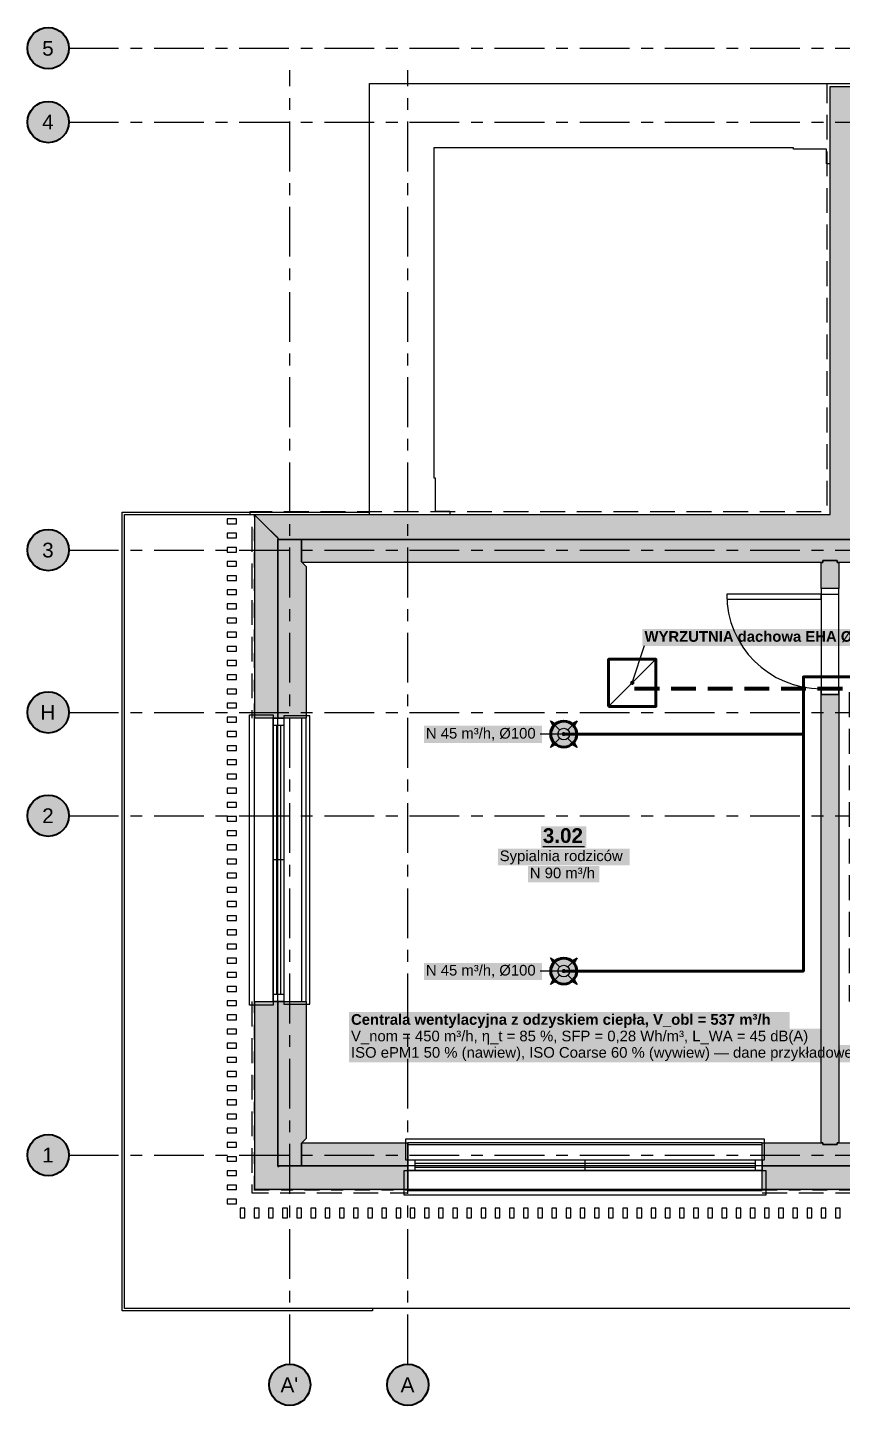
# Model space of a CAD drawing. Header units: metres. Extents: x -3.2 to 18.6, y -2.1 to 9.6.
# Drawn here: x -3.22 to 3.68, y -2.12 to 9.55 of the extents above; entities that cross this region are included whole.
import ezdxf

# ---------------------------------------------------------------- set-up
doc = ezdxf.new("R2010")
doc.units = ezdxf.units.M
for name, pattern in [('KRESKOWA', [5.25, 4.2, -1.05]), ('PUNKTOWA', [10.5, 8.4, -1.05, 0, -1.05]), ('PUNKTOWA_KROTKA', [6.3, 4.2, -1.05, 0, -1.05])]:
    doc.linetypes.add(name, pattern=pattern)
doc.layers.add('A-MASKA', color=7, linetype='Continuous', lineweight=18)
doc.layers.add('S-OPISY', color=2, linetype='Continuous', lineweight=25)
for name, color, linetype, lineweight, true_color in [('I-OSIE', 8, 'PUNKTOWA', 18, 0x7a7a7a), ('I-PODKLAD', 8, 'Continuous', 18, 0x9a9a9a), ('I-PODKLAD-SCIANY', 8, 'Continuous', 25, 0x6e6e6e), ('I-PODKLAD-WYPELN', 254, 'Continuous', 18, 0xe6e6e6), ('I-POMIESZCZENIA', 8, 'Continuous', 25, 0x4a4a4a), ('S-WENT', 3, 'Continuous', 35, 0x008a00)]:
    doc.layers.add(name, color=color, linetype=linetype, lineweight=lineweight, true_color=true_color)
doc.styles.add('PL_ARIAL', font='arial.ttf')
doc.styles.add('PL_ARIAL_B', font='arialbd.ttf')

msp = doc.modelspace()

# ---------------------------------------------------------------- hatches: boundary and pattern name
at = {"layer": 'A-MASKA', "true_color": 0xffffff}
for points in [[(1.986, 4.311), (4.981, 4.311), (4.981, 4.456), (1.986, 4.456)], [(0.136, 3.491), (1.137, 3.491), (1.137, 3.636), (0.136, 3.636)], [(1.128, 2.602), (1.512, 2.602), (1.512, 2.784), (1.128, 2.784)], [(0.763, 2.455), (1.877, 2.455), (1.877, 2.595), (0.763, 2.595)], [(1.018, 2.311), (1.622, 2.311), (1.622, 2.45), (1.018, 2.45)], [(0.136, 1.483), (1.137, 1.483), (1.137, 1.628), (0.136, 1.628)], [(-0.498, 1.066), (3.234, 1.066), (3.234, 1.211), (-0.498, 1.211)], [(-0.498, 0.927), (3.55, 0.927), (3.55, 1.072), (-0.498, 1.072)], [(-0.498, 0.787), (4.975, 0.787), (4.975, 0.932), (-0.498, 0.932)]]:
    msp.add_hatch(color=7, dxfattribs=at).paths.add_polyline_path(points)
at = {"layer": 'I-OSIE', "true_color": 0xffffff}
for points in [[(-2.87, 9.375), (-2.871, 9.398), (-2.876, 9.42), (-2.883, 9.442), (-2.893, 9.463), (-2.906, 9.482), (-2.921, 9.499), (-2.938, 9.514), (-2.958, 9.527), (-2.978, 9.537), (-3, 9.544), (-3.022, 9.549), (-3.045, 9.55), (-3.068, 9.549), (-3.09, 9.544), (-3.112, 9.537), (-3.132, 9.527), (-3.152, 9.514), (-3.169, 9.499), (-3.184, 9.482), (-3.197, 9.463), (-3.207, 9.442), (-3.214, 9.42), (-3.219, 9.398), (-3.22, 9.375), (-3.219, 9.352), (-3.214, 9.33), (-3.207, 9.308), (-3.197, 9.287), (-3.184, 9.268), (-3.169, 9.251), (-3.152, 9.236), (-3.132, 9.223), (-3.112, 9.213), (-3.09, 9.206), (-3.068, 9.201), (-3.045, 9.2), (-3.022, 9.201), (-3, 9.206), (-2.978, 9.213), (-2.958, 9.223), (-2.938, 9.236), (-2.921, 9.251), (-2.906, 9.268), (-2.893, 9.287), (-2.883, 9.308), (-2.876, 9.33), (-2.871, 9.352)], [(-2.87, 8.75), (-2.871, 8.773), (-2.876, 8.795), (-2.883, 8.817), (-2.893, 8.838), (-2.906, 8.857), (-2.921, 8.874), (-2.938, 8.889), (-2.958, 8.902), (-2.978, 8.912), (-3, 8.919), (-3.022, 8.924), (-3.045, 8.925), (-3.068, 8.924), (-3.09, 8.919), (-3.112, 8.912), (-3.132, 8.902), (-3.152, 8.889), (-3.169, 8.874), (-3.184, 8.857), (-3.197, 8.838), (-3.207, 8.817), (-3.214, 8.795), (-3.219, 8.773), (-3.22, 8.75), (-3.219, 8.727), (-3.214, 8.705), (-3.207, 8.683), (-3.197, 8.662), (-3.184, 8.643), (-3.169, 8.626), (-3.152, 8.611), (-3.132, 8.598), (-3.112, 8.588), (-3.09, 8.581), (-3.068, 8.576), (-3.045, 8.575), (-3.022, 8.576), (-3, 8.581), (-2.978, 8.588), (-2.958, 8.598), (-2.938, 8.611), (-2.921, 8.626), (-2.906, 8.643), (-2.893, 8.662), (-2.883, 8.683), (-2.876, 8.705), (-2.871, 8.727)], [(-2.87, 5.125), (-2.871, 5.148), (-2.876, 5.17), (-2.883, 5.192), (-2.893, 5.213), (-2.906, 5.232), (-2.921, 5.249), (-2.938, 5.264), (-2.958, 5.277), (-2.978, 5.287), (-3, 5.294), (-3.022, 5.299), (-3.045, 5.3), (-3.068, 5.299), (-3.09, 5.294), (-3.112, 5.287), (-3.132, 5.277), (-3.152, 5.264), (-3.169, 5.249), (-3.184, 5.232), (-3.197, 5.213), (-3.207, 5.192), (-3.214, 5.17), (-3.219, 5.148), (-3.22, 5.125), (-3.219, 5.102), (-3.214, 5.08), (-3.207, 5.058), (-3.197, 5.037), (-3.184, 5.018), (-3.169, 5.001), (-3.152, 4.986), (-3.132, 4.973), (-3.112, 4.963), (-3.09, 4.956), (-3.068, 4.951), (-3.045, 4.95), (-3.022, 4.951), (-3, 4.956), (-2.978, 4.963), (-2.958, 4.973), (-2.938, 4.986), (-2.921, 5.001), (-2.906, 5.018), (-2.893, 5.037), (-2.883, 5.058), (-2.876, 5.08), (-2.871, 5.102)], [(-2.87, 3.75), (-2.871, 3.773), (-2.876, 3.795), (-2.883, 3.817), (-2.893, 3.837), (-2.906, 3.857), (-2.921, 3.874), (-2.938, 3.889), (-2.958, 3.902), (-2.978, 3.912), (-3, 3.919), (-3.022, 3.924), (-3.045, 3.925), (-3.068, 3.924), (-3.09, 3.919), (-3.112, 3.912), (-3.132, 3.902), (-3.152, 3.889), (-3.169, 3.874), (-3.184, 3.857), (-3.197, 3.837), (-3.207, 3.817), (-3.214, 3.795), (-3.219, 3.773), (-3.22, 3.75), (-3.219, 3.727), (-3.214, 3.705), (-3.207, 3.683), (-3.197, 3.663), (-3.184, 3.643), (-3.169, 3.626), (-3.152, 3.611), (-3.132, 3.598), (-3.112, 3.588), (-3.09, 3.581), (-3.068, 3.576), (-3.045, 3.575), (-3.022, 3.576), (-3, 3.581), (-2.978, 3.588), (-2.958, 3.598), (-2.938, 3.611), (-2.921, 3.626), (-2.906, 3.643), (-2.893, 3.663), (-2.883, 3.683), (-2.876, 3.705), (-2.871, 3.727)], [(-2.87, 2.875), (-2.871, 2.898), (-2.876, 2.92), (-2.883, 2.942), (-2.893, 2.962), (-2.906, 2.982), (-2.921, 2.999), (-2.938, 3.014), (-2.958, 3.027), (-2.978, 3.037), (-3, 3.044), (-3.022, 3.049), (-3.045, 3.05), (-3.068, 3.049), (-3.09, 3.044), (-3.112, 3.037), (-3.132, 3.027), (-3.152, 3.014), (-3.169, 2.999), (-3.184, 2.982), (-3.197, 2.962), (-3.207, 2.942), (-3.214, 2.92), (-3.219, 2.898), (-3.22, 2.875), (-3.219, 2.852), (-3.214, 2.83), (-3.207, 2.808), (-3.197, 2.788), (-3.184, 2.768), (-3.169, 2.751), (-3.152, 2.736), (-3.132, 2.723), (-3.112, 2.713), (-3.09, 2.706), (-3.068, 2.701), (-3.045, 2.7), (-3.022, 2.701), (-3, 2.706), (-2.978, 2.713), (-2.958, 2.723), (-2.938, 2.736), (-2.921, 2.751), (-2.906, 2.768), (-2.893, 2.788), (-2.883, 2.808), (-2.876, 2.83), (-2.871, 2.852)], [(-2.87, 0), (-2.871, 0.023), (-2.876, 0.045), (-2.883, 0.067), (-2.893, 0.087), (-2.906, 0.107), (-2.921, 0.124), (-2.938, 0.139), (-2.958, 0.152), (-2.978, 0.162), (-3, 0.169), (-3.022, 0.174), (-3.045, 0.175), (-3.068, 0.174), (-3.09, 0.169), (-3.112, 0.162), (-3.132, 0.152), (-3.152, 0.139), (-3.169, 0.124), (-3.184, 0.107), (-3.197, 0.087), (-3.207, 0.067), (-3.214, 0.045), (-3.219, 0.023), (-3.22, 0), (-3.219, -0.023), (-3.214, -0.045), (-3.207, -0.067), (-3.197, -0.088), (-3.184, -0.107), (-3.169, -0.124), (-3.152, -0.139), (-3.132, -0.152), (-3.112, -0.162), (-3.09, -0.169), (-3.068, -0.174), (-3.045, -0.175), (-3.022, -0.174), (-3, -0.169), (-2.978, -0.162), (-2.958, -0.152), (-2.938, -0.139), (-2.921, -0.124), (-2.906, -0.107), (-2.893, -0.088), (-2.883, -0.067), (-2.876, -0.045), (-2.871, -0.023)], [(-0.825, -1.945), (-0.826, -1.922), (-0.831, -1.9), (-0.838, -1.878), (-0.848, -1.858), (-0.861, -1.838), (-0.876, -1.821), (-0.893, -1.806), (-0.913, -1.793), (-0.933, -1.783), (-0.955, -1.776), (-0.977, -1.771), (-1, -1.77), (-1.023, -1.771), (-1.045, -1.776), (-1.067, -1.783), (-1.088, -1.793), (-1.107, -1.806), (-1.124, -1.821), (-1.139, -1.838), (-1.152, -1.858), (-1.162, -1.878), (-1.169, -1.9), (-1.174, -1.922), (-1.175, -1.945), (-1.174, -1.968), (-1.169, -1.99), (-1.162, -2.012), (-1.152, -2.033), (-1.139, -2.052), (-1.124, -2.069), (-1.107, -2.084), (-1.088, -2.097), (-1.067, -2.107), (-1.045, -2.114), (-1.023, -2.119), (-1, -2.12), (-0.977, -2.119), (-0.955, -2.114), (-0.933, -2.107), (-0.913, -2.097), (-0.893, -2.084), (-0.876, -2.069), (-0.861, -2.052), (-0.848, -2.033), (-0.838, -2.012), (-0.831, -1.99), (-0.826, -1.968)], [(0.175, -1.945), (0.174, -1.922), (0.169, -1.9), (0.162, -1.878), (0.152, -1.858), (0.139, -1.838), (0.124, -1.821), (0.107, -1.806), (0.087, -1.793), (0.067, -1.783), (0.045, -1.776), (0.023, -1.771), (0, -1.77), (-0.023, -1.771), (-0.045, -1.776), (-0.067, -1.783), (-0.088, -1.793), (-0.107, -1.806), (-0.124, -1.821), (-0.139, -1.838), (-0.152, -1.858), (-0.162, -1.878), (-0.169, -1.9), (-0.174, -1.922), (-0.175, -1.945), (-0.174, -1.968), (-0.169, -1.99), (-0.162, -2.012), (-0.152, -2.033), (-0.139, -2.052), (-0.124, -2.069), (-0.107, -2.084), (-0.088, -2.097), (-0.067, -2.107), (-0.045, -2.114), (-0.023, -2.119), (0, -2.12), (0.023, -2.119), (0.045, -2.114), (0.067, -2.107), (0.087, -2.097), (0.107, -2.084), (0.124, -2.069), (0.139, -2.052), (0.152, -2.033), (0.162, -2.012), (0.169, -1.99), (0.174, -1.968)]]:
    msp.add_hatch(color=7, dxfattribs=at).paths.add_polyline_path(points)
at = {"layer": 'I-PODKLAD-WYPELN', "true_color": 0xe4e4e4}
h = msp.add_hatch(color=7, dxfattribs=at)
h.paths.add_polyline_path([(-0.86, 4.985), (-0.86, 4.985), (-0.86, 3.7), (-0.86, 3.7), (-0.86, 3.7), (-0.885, 3.7), (-0.885, 3.7), (-0.885, 3.7), (-0.885, 3.7), (-1.1, 3.7), (-1.1, 3.7), (-1.1, 3.7), (-1.1, 3.7), (-1.1, 3.7), (-1.1, 3.7), (-1.1, 3.7), (-1.1, 3.7), (-1.296, 3.7), (-1.296, 3.7), (-1.296, 3.7), (-1.296, 3.7), (-1.3, 3.7), (-1.3, 5.425), (-1.3, 5.425), (-1.3, 5.425), (-1.3, 5.425), (3.575, 5.425), (3.575, 9.05), (4.3, 9.05), (4.3, 8.84), (4.3, 8.645), (3.98, 8.645), (3.98, 5.425), (3.965, 5.425), (3.965, 5.425), (3.965, 5.425), (3.965, 5.425), (3.965, 5.425), (3.965, 5.425), (3.965, 5.425), (3.965, 5.425), (3.965, 5.425), (3.965, 5.425), (3.965, 5.425), (3.965, 5.23), (3.965, 5.23), (3.965, 5.23), (3.965, 5.23), (3.965, 5.23), (4.2, 5.23), (4.2, 5.23), (4.2, 5.23), (4.2, 5.23), (4.2, 5.23), (4.2, 5.035), (4.2, 5.035), (4.2, 5.035), (4.2, 5.02), (4.2, 5.02), (4.2, 5.02), (3.875, 5.02), (3.875, 5.02), (3.875, 5.02), (3.875, 5.02), (3.875, 5.02), (3.65, 5.02), (3.65, 5.02), (3.65, 5.02), (3.65, 4.8), (3.65, 4.8), (3.65, 4.8), (3.635, 4.8), (3.635, 4.8), (3.635, 4.8), (3.635, 4.8), (3.5, 4.8), (3.5, 4.8), (3.5, 4.8), (3.5, 4.8), (3.5, 4.8), (3.5, 5.02), (3.5, 5.02), (3.5, 5.02), (3.5, 5.02), (3.5, 5.02), (-0.895, 5.02), (-0.895, 5.02), (-0.895, 5.02), (-0.897, 5.022), (-0.885, 5.01), (-0.885, 5.01), (-0.885, 5.01), (-0.86, 4.985)])
h.paths.add_polyline_path([(3.875, 5.215), (3.875, 5.215), (3.875, 5.215), (3.875, 5.215), (3.875, 5.215), (3.875, 5.215), (3.875, 5.215), (3.875, 5.215)], flags=0)
h.paths.add_polyline_path([(3.875, 5.035), (3.875, 5.035), (3.875, 5.035)], flags=0)
h.paths.add_polyline_path([(-1.1, 5.225), (-1.1, 5.225), (-1.1, 5.225), (-1.1, 5.215), (-1.1, 5.215), (-1.1, 5.215), (-1.1, 5.215), (-1.1, 5.215), (-1.09, 5.215), (-1.09, 5.215), (-1.09, 5.215)], flags=0)
h.paths.add_polyline_path([(-0.9, 5.215), (-0.9, 5.215), (-0.9, 5.215), (-0.9, 5.215), (-0.9, 5.215), (-0.9, 5.215), (-0.9, 5.215), (-0.9, 5.215)], flags=0)
h.paths.add_polyline_path([(-1.296, 5.421), (-1.296, 5.421), (-1.296, 5.421), (-1.296, 5.421), (-1.29, 5.415)], flags=0)
h.paths.add_polyline_path([(-1.213, 5.338), (-1.116, 5.241), (-1.1, 5.225), (-1.29, 5.415)], flags=0)
h.paths.add_polyline_path([(3.785, 5.425), (3.785, 5.425), (3.785, 5.425), (3.785, 5.425)], flags=0)
h.paths.add_polyline_path([(3.785, 5.215), (3.785, 5.215), (3.785, 5.215), (3.785, 5.215)], flags=0)
msp.add_hatch(color=7, dxfattribs=at).paths.add_polyline_path([(3, -0.09), (3, 0.105), (3, 0.105), (3, 0.105), (3.5, 0.105), (3.5, 0.105), (3.5, 0.105), (3.5, 0.105), (3.5, 0.105), (3.5, 3.9), (3.5, 3.9), (3.5, 3.9), (3.5, 3.9), (3.5, 3.9), (3.635, 3.9), (3.635, 3.9), (3.635, 3.9), (3.65, 3.9), (3.65, 3.9), (3.65, 3.9), (3.65, 0.105), (3.65, 0.105), (3.65, 0.105), (4.1, 0.105), (4.1, 0.105), (4.1, 0.105), (4.1, -0.09), (4.1, -0.09), (4.1, -0.09), (4.1, -0.09), (4.1, -0.29), (4.1, -0.3), (3, -0.3), (3, -0.29), (3, -0.09), (3, -0.09), (3, -0.09)])
h = msp.add_hatch(color=7, dxfattribs=at)
h.paths.add_polyline_path([(0, 0.105), (0, 0.105), (0, -0.09), (0, -0.09), (0, -0.09), (0, -0.09), (0, -0.29), (0, -0.3), (-1.3, -0.3), (-1.3, 1.3), (-1.296, 1.3), (-1.296, 1.3), (-1.296, 1.3), (-1.296, 1.3), (-1.1, 1.3), (-1.1, 1.3), (-1.1, 1.3), (-1.1, 1.3), (-1.1, 1.3), (-1.1, 1.3), (-1.1, 1.3), (-1.1, 1.3), (-0.885, 1.3), (-0.885, 1.3), (-0.885, 1.3), (-0.86, 1.3), (-0.86, 1.3), (-0.86, 1.3), (-0.86, 0.14), (-0.86, 0.14), (-0.86, 0.14), (-0.885, 0.115), (-0.885, 0.115), (-0.885, 0.115), (-0.885, 0.115), (-0.9, 0.1), (-0.9, 0.1), (-0.895, 0.105), (-0.895, 0.105), (-0.895, 0.105), (0, 0.105)])
h.paths.add_polyline_path([(-0.9, -0.09), (-0.9, -0.09), (-0.9, -0.09), (-0.9, -0.09), (-0.9, -0.09), (-0.9, -0.09), (-0.9, -0.09), (-0.9, -0.09), (-0.9, -0.09)], flags=0)
h.paths.add_polyline_path([(-1.296, -0.296), (-1.296, -0.296), (-1.296, -0.296), (-1.296, -0.296)], flags=0)
h.paths.add_polyline_path([(-1.116, -0.116), (-1.16, -0.16), (-1.114, -0.114)], flags=0)
h.paths.add_polyline_path([(-1.1, -0.09), (-1.1, -0.09), (-1.1, -0.1), (-1.1, -0.1), (-1.1, -0.1), (-1.09, -0.09), (-1.1, -0.09), (-1.1, -0.09), (-1.1, -0.09)], flags=0)
at = {"layer": 'S-OPISY', "true_color": 0x000000}
for points in [[(1.917, 4), (1.917, 4.005), (1.915, 4.009), (1.912, 4.012), (1.909, 4.015), (1.905, 4.017), (1.9, 4.018), (1.895, 4.017), (1.891, 4.015), (1.888, 4.012), (1.885, 4.009), (1.883, 4.005), (1.882, 4), (1.883, 3.995), (1.885, 3.991), (1.888, 3.988), (1.891, 3.985), (1.895, 3.983), (1.9, 3.982), (1.905, 3.983), (1.909, 3.985), (1.912, 3.988), (1.915, 3.991), (1.917, 3.995)], [(1.337, 3.566), (1.337, 3.571), (1.335, 3.575), (1.332, 3.579), (1.329, 3.581), (1.325, 3.583), (1.32, 3.584), (1.315, 3.583), (1.311, 3.581), (1.308, 3.579), (1.305, 3.575), (1.303, 3.571), (1.302, 3.566), (1.303, 3.562), (1.305, 3.558), (1.308, 3.554), (1.311, 3.551), (1.315, 3.549), (1.32, 3.549), (1.325, 3.549), (1.329, 3.551), (1.332, 3.554), (1.335, 3.558), (1.337, 3.562)], [(1.337, 1.559), (1.337, 1.563), (1.335, 1.568), (1.332, 1.571), (1.329, 1.574), (1.325, 1.576), (1.32, 1.576), (1.315, 1.576), (1.311, 1.574), (1.308, 1.571), (1.305, 1.568), (1.303, 1.563), (1.302, 1.559), (1.303, 1.554), (1.305, 1.55), (1.308, 1.546), (1.311, 1.544), (1.315, 1.542), (1.32, 1.541), (1.325, 1.542), (1.329, 1.544), (1.332, 1.546), (1.335, 1.55), (1.337, 1.554)]]:
    msp.add_hatch(color=7, dxfattribs=at).paths.add_polyline_path(points)
at = {"layer": 'S-WENT', "true_color": 0x000000}
for points in [[(1.207, 3.679), (1.251, 3.655), (1.231, 3.635)], [(1.433, 3.679), (1.409, 3.635), (1.389, 3.655)], [(1.207, 3.453), (1.231, 3.497), (1.251, 3.478)], [(1.433, 3.453), (1.389, 3.478), (1.409, 3.497)], [(1.207, 1.672), (1.251, 1.647), (1.231, 1.628)], [(1.433, 1.672), (1.409, 1.628), (1.389, 1.647)], [(1.207, 1.446), (1.231, 1.49), (1.251, 1.47)], [(1.433, 1.446), (1.389, 1.47), (1.409, 1.49)]]:
    msp.add_hatch(color=7, dxfattribs=at).paths.add_polyline_path(points)
at = {"layer": 'S-WENT', "true_color": 0xffffff}
for points in [[(1.43, 3.566), (1.428, 3.585), (1.423, 3.604), (1.415, 3.621), (1.404, 3.637), (1.391, 3.651), (1.375, 3.662), (1.358, 3.67), (1.339, 3.675), (1.32, 3.676), (1.301, 3.675), (1.282, 3.67), (1.265, 3.662), (1.249, 3.651), (1.236, 3.637), (1.225, 3.621), (1.217, 3.604), (1.212, 3.585), (1.21, 3.566), (1.212, 3.547), (1.217, 3.529), (1.225, 3.511), (1.236, 3.496), (1.249, 3.482), (1.265, 3.471), (1.282, 3.463), (1.301, 3.458), (1.32, 3.456), (1.339, 3.458), (1.358, 3.463), (1.375, 3.471), (1.391, 3.482), (1.404, 3.496), (1.415, 3.511), (1.423, 3.529), (1.428, 3.547)], [(1.43, 1.559), (1.428, 1.578), (1.423, 1.596), (1.415, 1.614), (1.404, 1.629), (1.391, 1.643), (1.375, 1.654), (1.358, 1.662), (1.339, 1.667), (1.32, 1.669), (1.301, 1.667), (1.282, 1.662), (1.265, 1.654), (1.249, 1.643), (1.236, 1.629), (1.225, 1.614), (1.217, 1.596), (1.212, 1.578), (1.21, 1.559), (1.212, 1.54), (1.217, 1.521), (1.225, 1.504), (1.236, 1.488), (1.249, 1.474), (1.265, 1.463), (1.282, 1.455), (1.301, 1.45), (1.32, 1.449), (1.339, 1.45), (1.358, 1.455), (1.375, 1.463), (1.391, 1.474), (1.404, 1.488), (1.415, 1.504), (1.423, 1.521), (1.428, 1.54)]]:
    msp.add_hatch(color=7, dxfattribs=at).paths.add_polyline_path(points)

# ---------------------------------------------------------------- linework, layer by layer
at = {"layer": 'I-OSIE', "linetype": 'PUNKTOWA', "lineweight": 25, "ltscale": 0.050116, "flags": 128}
for points in [[(-2.87, 9.375), (16.495, 9.375)], [(-2.87, 8.75), (16.495, 8.75)], [(-2.87, 5.125), (16.495, 5.125)], [(-2.87, 3.75), (16.495, 3.75)], [(-2.87, 2.875), (16.495, 2.875)], [(-2.87, 0), (16.495, 0)]]:
    msp.add_lwpolyline(points, dxfattribs=at)
at = {"layer": 'I-OSIE', "linetype": 'PUNKTOWA', "lineweight": 25, "ltscale": 0.050183, "flags": 128}
for points in [[(-1, -1.77), (-1, 9.19)], [(0, -1.77), (0, 9.19)]]:
    msp.add_lwpolyline(points, dxfattribs=at)
at = {"layer": 'I-OSIE', "linetype": 'Continuous', "lineweight": 35, "ltscale": 0.05}
for centre in [(-3.045, 9.375), (-3.045, 8.75), (-3.045, 5.125), (-3.045, 3.75), (-3.045, 2.875), (-3.045, 0), (-1, -1.945), (0, -1.945)]:
    msp.add_circle(centre, 0.175, dxfattribs=at)
at = {"layer": 'I-PODKLAD', "linetype": 'KRESKOWA', "lineweight": 13, "ltscale": 0.05, "flags": 128}
for points in [[(-1.335, 5.426), (-1.335, 5.45), (3.55, 5.45), (3.55, 9.075), (8.825, 9.075), (8.825, 5.45), (12.325, 5.45), (12.325, 5.426)], [(12.32, 3.1), (12.32, 5.425), (12.6, 5.425), (12.6, -1.3), (-2.4, -1.3), (-2.4, 5.425), (-1.32, 5.425), (-1.32, 3.7)], [(-1.32, 1.3), (-1.32, -0.32), (-0.001, -0.32)], [(3.001, -0.32), (4.099, -0.32)]]:
    msp.add_lwpolyline(points, dxfattribs=at)
at = {"layer": 'I-PODKLAD', "lineweight": 13, "ltscale": 0.05}
for points in [[(-0.325, 5.426), (-0.325, 9.075), (3.81, 9.075), (3.81, 9.05)], [(3.575, 8.395), (3.545, 8.395), (3.545, 8.52), (3.265, 8.52), (3.265, 8.53), (0.22, 8.53), (0.22, 5.735), (0.23, 5.735), (0.23, 5.455), (0.355, 5.455), (0.355, 5.426)], [(-0.3, -1.3), (-0.3, -1.32), (-2.42, -1.32), (-2.42, 5.445), (-0.326, 5.445)], [(12.325, 5.425), (12.6, 5.425), (12.6, -1.3), (-2.4, -1.3), (-2.4, 5.425), (-1.3, 5.425)], [(3.5, 4.8), (3.5, 3.901)], [(3.65, 3.901), (3.65, 4.8)], [(-1.3, 3.7), (-1.3, 1.3)], [(-1.1, 1.3), (-1.1, 3.7)], [(-0.9, 3.7), (-0.9, 1.3)], [(-0.86, 1.3), (-0.86, 3.7)], [(2.999, 0.105), (0.001, 0.105)], [(0.001, 0.09), (2.999, 0.09)], [(2.999, -0.09), (0.001, -0.09)], [(2.999, -0.29), (0.001, -0.29)], [(0.001, -0.3), (2.999, -0.3)]]:
    msp.add_lwpolyline(points, dxfattribs=at)
at = {"layer": 'I-PODKLAD', "lineweight": 18, "ltscale": 0.05}
for points in [[(3.5, 4.8), (3.5, 4.75), (3.65, 4.75), (3.65, 4.8)], [(3.5, 4.75), (2.7, 4.75), (2.7, 4.71), (3.5, 4.71)], [(3.5, 3.9), (3.5, 3.95), (3.65, 3.95), (3.65, 3.9)], [(-1.14, 3.73), (-1.14, 1.27), (-1.34, 1.27), (-1.34, 3.73)], [(-1.05, 3.7), (-1.05, 1.3), (-1.14, 1.3), (-1.14, 3.7)], [(-1.05, 3.72), (-1.05, 1.28), (-0.83, 1.28), (-0.83, 3.72)], [(-0.02, -0.04), (3.02, -0.04), (3.02, 0.135), (-0.02, 0.135)], [(0, -0.04), (3, -0.04), (3, -0.13), (0, -0.13)], [(-0.03, -0.13), (3.03, -0.13), (3.03, -0.34), (-0.03, -0.34)]]:
    msp.add_lwpolyline(points, close=True, dxfattribs=at)
for points in [[(-1.05, 3.64), (-1.14, 3.64)], [(-1.111, 3.64), (-1.111, 1.36)], [(-1.079, 3.64), (-1.079, 1.36)], [(-1.05, 2.5), (-1.14, 2.5)], [(-1.05, 1.36), (-1.14, 1.36)], [(0.06, -0.04), (0.06, -0.13)], [(0.06, -0.069), (2.94, -0.069)], [(0.06, -0.101), (2.94, -0.101)], [(1.5, -0.04), (1.5, -0.13)], [(2.94, -0.04), (2.94, -0.13)]]:
    msp.add_lwpolyline(points, dxfattribs=at)
at = {"layer": 'I-PODKLAD', "lineweight": 13, "ltscale": 0.05}
msp.add_arc((3.5, 4.75), 0.8, -180, -90, dxfattribs=at)
at = {"layer": 'I-PODKLAD-SCIANY', "lineweight": 13, "ltscale": 0.05}
msp.add_lwpolyline([(3.785, 5.215), (-1.09, 5.215), (-1.09, 5.215), (-1.09, 5.215), (-1.29, 5.415), (-1.296, 5.421), (-1.3, 5.425), (-1.3, 5.425), (-1.3, 5.425), (-1.3, 5.425), (3.575, 5.425), (3.575, 5.425), (3.575, 5.425), (3.575, 5.425), (3.575, 5.425), (3.575, 5.425), (3.575, 5.425), (3.575, 5.425), (3.575, 5.425), (3.575, 5.425), (3.575, 5.425), (3.575, 5.425), (3.575, 5.425), (3.575, 5.425), (3.575, 5.425), (3.575, 5.425), (3.575, 5.425), (3.575, 9.05), (3.575, 9.05), (3.575, 9.05), (4.3, 9.05)], dxfattribs=at)
at = {"layer": 'I-PODKLAD-SCIANY', "lineweight": 25, "ltscale": 0.05}
for points in [[(-1.45, 5.348), (-1.45, 5.388), (-1.53, 5.388), (-1.53, 5.348)], [(-1.45, 5.228), (-1.45, 5.268), (-1.53, 5.268), (-1.53, 5.228)], [(-1.45, 5.107), (-1.45, 5.147), (-1.53, 5.147), (-1.53, 5.107)], [(-1.1, 3.7), (-1.1, 5.215), (-1.1, 5.215), (-1.1, 5.215), (-1.1, 5.215), (-1.1, 5.215), (-0.9, 5.215), (-0.9, 5.215), (-0.9, 5.215), (-0.9, 5.215), (-0.9, 5.215), (-0.9, 5.025), (-0.9, 5.025), (-0.9, 5.025), (-0.9, 5.025), (-0.9, 5.025), (-0.9, 5.025), (-0.9, 5.025), (-0.9, 5.025), (-0.9, 5.025), (-0.885, 5.01), (-0.86, 4.985), (-0.86, 4.985), (-0.86, 4.985), (-0.86, 4.985), (-0.86, 3.7), (-0.86, 3.7), (-0.86, 3.7), (-0.86, 3.7), (-1.1, 3.7), (-1.1, 3.7), (-1.1, 3.7), (-1.1, 3.7)], [(-1.45, 4.987), (-1.45, 5.027), (-1.53, 5.027), (-1.53, 4.987)], [(3.5, 5.02), (3.5, 5.02), (3.5, 5.02), (3.5, 5.02), (3.5, 5.02), (3.515, 5.02), (3.515, 5.02), (3.515, 5.02), (3.515, 5.02), (3.515, 5.02), (3.515, 5.02), (3.515, 5.02), (3.515, 5.02), (3.515, 5.02), (3.515, 5.02), (3.515, 5.02), (3.515, 5.02), (3.515, 5.02), (3.515, 5.02), (3.515, 5.02), (3.515, 5.02), (3.515, 5.02), (3.515, 5.035), (3.515, 5.035), (3.515, 5.035), (3.515, 5.035), (3.515, 5.035), (3.635, 5.035), (3.635, 5.035), (3.635, 5.035), (3.635, 5.035), (3.635, 5.035), (3.635, 5.02), (3.635, 5.02), (3.635, 5.02), (3.635, 5.02), (3.635, 5.02), (3.635, 5.02), (3.635, 5.02), (3.635, 5.02), (3.635, 5.02), (3.635, 5.02), (3.635, 5.02), (3.635, 5.02), (3.635, 5.02), (3.635, 5.02), (3.635, 5.02), (3.635, 5.02), (3.635, 5.02), (3.65, 5.02), (3.65, 5.02), (3.65, 5.02), (3.65, 5.02), (3.65, 4.8), (3.65, 4.8), (3.65, 4.8), (3.5, 4.8), (3.5, 4.8), (3.5, 4.8), (3.5, 4.8), (3.5, 4.8)], [(-1.45, 4.867), (-1.45, 4.907), (-1.53, 4.907), (-1.53, 4.867)], [(-1.45, 4.747), (-1.45, 4.787), (-1.53, 4.787), (-1.53, 4.747)], [(-1.45, 4.628), (-1.45, 4.668), (-1.53, 4.668), (-1.53, 4.628)], [(-1.45, 4.508), (-1.45, 4.548), (-1.53, 4.548), (-1.53, 4.508)], [(-1.45, 4.388), (-1.45, 4.428), (-1.53, 4.428), (-1.53, 4.388)], [(-1.45, 4.268), (-1.45, 4.308), (-1.53, 4.308), (-1.53, 4.268)], [(-1.45, 4.147), (-1.45, 4.188), (-1.53, 4.188), (-1.53, 4.147)], [(-1.45, 4.027), (-1.45, 4.067), (-1.53, 4.067), (-1.53, 4.027)], [(-1.45, 3.908), (-1.45, 3.947), (-1.53, 3.947), (-1.53, 3.908)], [(3.5, 3.9), (3.5, 3.9), (3.5, 3.9), (3.5, 3.9), (3.5, 3.9), (3.65, 3.9), (3.65, 3.9), (3.65, 3.9), (3.65, 3.9), (3.65, 0.105), (3.65, 0.105), (3.65, 0.105), (3.65, 0.105), (3.635, 0.105), (3.635, 0.105), (3.635, 0.105), (3.635, 0.105), (3.635, 0.105), (3.635, 0.105), (3.635, 0.105), (3.635, 0.105), (3.635, 0.105), (3.635, 0.105), (3.635, 0.105), (3.635, 0.105), (3.635, 0.105), (3.635, 0.105), (3.635, 0.105), (3.635, 0.105), (3.635, 0.105), (3.635, 0.09), (3.635, 0.09), (3.635, 0.09), (3.635, 0.09), (3.635, 0.09), (3.515, 0.09), (3.515, 0.09), (3.515, 0.09), (3.515, 0.09), (3.515, 0.09), (3.515, 0.105), (3.515, 0.105), (3.515, 0.105), (3.515, 0.105), (3.515, 0.105), (3.515, 0.105), (3.515, 0.105), (3.515, 0.105), (3.515, 0.105), (3.515, 0.105), (3.515, 0.105), (3.515, 0.105), (3.515, 0.105), (3.515, 0.105), (3.515, 0.105), (3.515, 0.105), (3.515, 0.105), (3.5, 0.105), (3.5, 0.105), (3.5, 0.105), (3.5, 0.105), (3.5, 0.105)], [(-1.45, 3.788), (-1.45, 3.828), (-1.53, 3.828), (-1.53, 3.788)], [(-1.45, 3.667), (-1.45, 3.708), (-1.53, 3.708), (-1.53, 3.667)], [(-1.45, 3.547), (-1.45, 3.587), (-1.53, 3.587), (-1.53, 3.547)], [(-1.45, 3.428), (-1.45, 3.467), (-1.53, 3.467), (-1.53, 3.428)], [(-1.45, 3.308), (-1.45, 3.348), (-1.53, 3.348), (-1.53, 3.308)], [(-1.45, 3.188), (-1.45, 3.228), (-1.53, 3.228), (-1.53, 3.188)], [(-1.45, 3.067), (-1.45, 3.107), (-1.53, 3.107), (-1.53, 3.067)], [(-1.45, 2.947), (-1.45, 2.987), (-1.53, 2.987), (-1.53, 2.947)], [(-1.45, 2.828), (-1.45, 2.868), (-1.53, 2.868), (-1.53, 2.828)], [(-1.45, 2.708), (-1.45, 2.748), (-1.53, 2.748), (-1.53, 2.708)], [(-1.45, 2.587), (-1.45, 2.627), (-1.53, 2.627), (-1.53, 2.587)], [(-1.45, 2.467), (-1.45, 2.507), (-1.53, 2.507), (-1.53, 2.467)], [(-1.45, 2.348), (-1.45, 2.388), (-1.53, 2.388), (-1.53, 2.348)], [(-1.45, 2.228), (-1.45, 2.268), (-1.53, 2.268), (-1.53, 2.228)], [(-1.45, 2.107), (-1.45, 2.147), (-1.53, 2.147), (-1.53, 2.107)], [(-1.45, 1.988), (-1.45, 2.027), (-1.53, 2.027), (-1.53, 1.988)], [(-1.45, 1.867), (-1.45, 1.907), (-1.53, 1.907), (-1.53, 1.867)], [(-1.45, 1.748), (-1.45, 1.788), (-1.53, 1.788), (-1.53, 1.748)], [(-1.45, 1.627), (-1.45, 1.667), (-1.53, 1.667), (-1.53, 1.627)], [(-1.45, 1.508), (-1.45, 1.548), (-1.53, 1.548), (-1.53, 1.508)], [(-1.45, 1.387), (-1.45, 1.427), (-1.53, 1.427), (-1.53, 1.387)], [(-1.45, 1.268), (-1.45, 1.308), (-1.53, 1.308), (-1.53, 1.268)], [(-1.1, -0.09), (-1.1, 1.3), (-1.1, 1.3), (-1.1, 1.3), (-1.1, 1.3), (-1.1, 1.3), (-0.86, 1.3), (-0.86, 1.3), (-0.86, 1.3), (-0.86, 1.3), (-0.86, 0.14), (-0.86, 0.14), (-0.86, 0.14), (-0.86, 0.14), (-0.885, 0.115), (-0.9, 0.1), (-0.9, 0.1), (-0.9, 0.1), (-0.9, 0.1), (-0.9, 0.1), (-0.9, 0.1), (-0.9, 0.1), (-0.9, 0.1), (-0.9, 0.1), (-0.9, -0.09), (-0.9, -0.09), (-0.9, -0.09), (-0.9, -0.09), (-0.9, -0.09), (-1.1, -0.09), (-1.1, -0.09), (-1.1, -0.09), (-1.1, -0.09)], [(-1.45, 1.147), (-1.45, 1.188), (-1.53, 1.188), (-1.53, 1.147)], [(-1.45, 1.028), (-1.45, 1.067), (-1.53, 1.067), (-1.53, 1.028)], [(-1.45, 0.907), (-1.45, 0.948), (-1.53, 0.948), (-1.53, 0.907)], [(-1.45, 0.787), (-1.45, 0.828), (-1.53, 0.828), (-1.53, 0.787)], [(-1.45, 0.667), (-1.45, 0.708), (-1.53, 0.708), (-1.53, 0.667)], [(-1.45, 0.547), (-1.45, 0.588), (-1.53, 0.588), (-1.53, 0.547)], [(-1.45, 0.427), (-1.45, 0.468), (-1.53, 0.468), (-1.53, 0.427)], [(-1.45, 0.307), (-1.45, 0.347), (-1.53, 0.347), (-1.53, 0.307)], [(-1.45, 0.188), (-1.45, 0.228), (-1.53, 0.228), (-1.53, 0.188)], [(-1.45, 0.068), (-1.45, 0.107), (-1.53, 0.107), (-1.53, 0.068)], [(-0.9, -0.09), (-0.9, -0.09), (-0.9, -0.09), (-0.9, 0.1), (-0.9, 0.1), (-0.9, 0.1), (-0.9, 0.1), (-0.895, 0.105), (-0.895, 0.105), (-0.895, 0.105), (-0.895, 0.105), (-0.895, 0.105), (0, 0.105), (0, 0.105), (0, 0.105), (0, 0.105), (0, -0.09), (0, -0.09), (0, -0.09), (0, -0.09), (-0.9, -0.09)], [(-1.45, -0.052), (-1.45, -0.013), (-1.53, -0.013), (-1.53, -0.052)], [(-1.45, -0.172), (-1.45, -0.133), (-1.53, -0.133), (-1.53, -0.172)], [(-1.45, -0.292), (-1.45, -0.253), (-1.53, -0.253), (-1.53, -0.292)], [(-1.45, -0.412), (-1.45, -0.372), (-1.53, -0.372), (-1.53, -0.412)], [(-1.42, -0.45), (-1.42, -0.53), (-1.38, -0.53), (-1.38, -0.45)], [(-1.3, -0.45), (-1.3, -0.53), (-1.26, -0.53), (-1.26, -0.45)], [(-1.18, -0.45), (-1.18, -0.53), (-1.14, -0.53), (-1.14, -0.45)], [(-1.06, -0.45), (-1.06, -0.53), (-1.02, -0.53), (-1.02, -0.45)], [(-0.94, -0.45), (-0.94, -0.53), (-0.9, -0.53), (-0.9, -0.45)], [(-0.82, -0.45), (-0.82, -0.53), (-0.78, -0.53), (-0.78, -0.45)], [(-0.7, -0.45), (-0.7, -0.53), (-0.66, -0.53), (-0.66, -0.45)], [(-0.58, -0.45), (-0.58, -0.53), (-0.54, -0.53), (-0.54, -0.45)], [(-0.46, -0.45), (-0.46, -0.53), (-0.42, -0.53), (-0.42, -0.45)], [(-0.34, -0.45), (-0.34, -0.53), (-0.3, -0.53), (-0.3, -0.45)], [(-0.22, -0.45), (-0.22, -0.53), (-0.18, -0.53), (-0.18, -0.45)], [(-0.1, -0.45), (-0.1, -0.53), (-0.06, -0.53), (-0.06, -0.45)], [(0.02, -0.45), (0.02, -0.53), (0.06, -0.53), (0.06, -0.45)], [(0.14, -0.45), (0.14, -0.53), (0.18, -0.53), (0.18, -0.45)], [(0.26, -0.45), (0.26, -0.53), (0.3, -0.53), (0.3, -0.45)], [(0.38, -0.45), (0.38, -0.53), (0.42, -0.53), (0.42, -0.45)], [(0.5, -0.45), (0.5, -0.53), (0.54, -0.53), (0.54, -0.45)], [(0.62, -0.45), (0.62, -0.53), (0.66, -0.53), (0.66, -0.45)], [(0.74, -0.45), (0.74, -0.53), (0.78, -0.53), (0.78, -0.45)], [(0.86, -0.45), (0.86, -0.53), (0.9, -0.53), (0.9, -0.45)], [(0.98, -0.45), (0.98, -0.53), (1.02, -0.53), (1.02, -0.45)], [(1.1, -0.45), (1.1, -0.53), (1.14, -0.53), (1.14, -0.45)], [(1.22, -0.45), (1.22, -0.53), (1.26, -0.53), (1.26, -0.45)], [(1.34, -0.45), (1.34, -0.53), (1.38, -0.53), (1.38, -0.45)], [(1.46, -0.45), (1.46, -0.53), (1.5, -0.53), (1.5, -0.45)], [(1.58, -0.45), (1.58, -0.53), (1.62, -0.53), (1.62, -0.45)], [(1.7, -0.45), (1.7, -0.53), (1.74, -0.53), (1.74, -0.45)], [(1.82, -0.45), (1.82, -0.53), (1.86, -0.53), (1.86, -0.45)], [(1.94, -0.45), (1.94, -0.53), (1.98, -0.53), (1.98, -0.45)], [(2.06, -0.45), (2.06, -0.53), (2.1, -0.53), (2.1, -0.45)], [(2.18, -0.45), (2.18, -0.53), (2.22, -0.53), (2.22, -0.45)], [(2.3, -0.45), (2.3, -0.53), (2.34, -0.53), (2.34, -0.45)], [(2.42, -0.45), (2.42, -0.53), (2.46, -0.53), (2.46, -0.45)], [(2.54, -0.45), (2.54, -0.53), (2.58, -0.53), (2.58, -0.45)], [(2.66, -0.45), (2.66, -0.53), (2.7, -0.53), (2.7, -0.45)], [(2.78, -0.45), (2.78, -0.53), (2.82, -0.53), (2.82, -0.45)], [(2.9, -0.45), (2.9, -0.53), (2.94, -0.53), (2.94, -0.45)], [(3.02, -0.45), (3.02, -0.53), (3.06, -0.53), (3.06, -0.45)], [(3.14, -0.45), (3.14, -0.53), (3.18, -0.53), (3.18, -0.45)], [(3.26, -0.45), (3.26, -0.53), (3.3, -0.53), (3.3, -0.45)], [(3.38, -0.45), (3.38, -0.53), (3.42, -0.53), (3.42, -0.45)], [(3.5, -0.45), (3.5, -0.53), (3.54, -0.53), (3.54, -0.45)], [(3.62, -0.45), (3.62, -0.53), (3.66, -0.53), (3.66, -0.45)]]:
    msp.add_lwpolyline(points, close=True, dxfattribs=at)
at = {"layer": 'I-PODKLAD-SCIANY', "linetype": 'PUNKTOWA_KROTKA', "lineweight": 13, "ltscale": 0.03, "flags": 128}
for points in [[(-1.298, 3.7), (-1.298, 5.425)], [(-1.298, -0.3), (-1.298, 1.3)], [(-1.3, -0.295), (0, -0.295)], [(3, -0.295), (4.1, -0.295)]]:
    msp.add_lwpolyline(points, dxfattribs=at)
at = {"layer": 'I-PODKLAD-SCIANY', "lineweight": 13, "ltscale": 0.05}
for points in [[(-1.296, 5.421), (-1.296, 5.421), (-1.29, 5.415), (-1.29, 5.415), (-1.213, 5.338), (-1.116, 5.241), (-1.1, 5.225), (-1.1, 5.225), (-1.1, 5.225), (-1.1, 5.225), (-1.1, 5.225), (-1.1, 3.7), (-1.1, 3.7), (-1.1, 3.7), (-1.1, 3.7), (-1.296, 3.7), (-1.296, 3.7), (-1.296, 3.7), (-1.296, 3.7), (-1.296, 5.421)], [(-1.296, -0.296), (-1.296, -0.296), (-1.296, -0.296), (-1.296, 1.3), (-1.296, 1.3), (-1.296, 1.3), (-1.296, 1.3), (-1.1, 1.3), (-1.1, 1.3), (-1.1, 1.3), (-1.1, 1.3), (-1.1, -0.1), (-1.1, -0.1), (-1.1, -0.1), (-1.1, -0.1), (-1.1, -0.1), (-1.1, -0.1), (-1.1, -0.1), (-1.1, -0.1), (-1.1, -0.1), (-1.1, -0.1), (-1.1, -0.1), (-1.1, -0.1), (-1.1, -0.1), (-1.1, -0.1), (-1.1, -0.1), (-1.1, -0.1), (-1.1, -0.1), (-1.1, -0.1), (-1.1, -0.1), (-1.1, -0.1), (-1.1, -0.1), (-1.1, -0.1), (-1.1, -0.1), (-1.1, -0.1), (-1.1, -0.1), (-1.09, -0.09), (-1.09, -0.09), (-1.09, -0.09), (0, -0.09), (0, -0.09), (0, -0.09), (0, -0.29), (0, -0.29), (0, -0.29), (-1.29, -0.29), (-1.29, -0.29), (-1.29, -0.29), (-1.29, -0.29), (-1.29, -0.29), (-1.29, -0.29), (-1.29, -0.29), (-1.29, -0.29), (-1.29, -0.29), (-1.296, -0.296)], [(3, -0.29), (3, -0.29), (3, -0.09), (3, -0.09), (3, -0.09), (4.1, -0.09), (4.1, -0.09), (4.1, -0.09), (4.1, -0.29), (4.1, -0.29), (4.1, -0.29), (3, -0.29)]]:
    msp.add_lwpolyline(points, close=True, dxfattribs=at)
at = {"layer": 'I-PODKLAD-SCIANY', "lineweight": 25, "ltscale": 0.05}
for points in [[(4.2, 5.02), (3.635, 5.02), (3.635, 5.02), (3.635, 5.02), (3.635, 5.02), (3.635, 5.035), (3.635, 5.035), (3.635, 5.035), (3.635, 5.035), (3.635, 5.035), (3.635, 5.035), (3.635, 5.035), (3.635, 5.035), (3.635, 5.035), (3.635, 5.035), (3.635, 5.035), (3.635, 5.035), (3.635, 5.035), (3.635, 5.035), (3.635, 5.035), (3.635, 5.035), (3.635, 5.035), (3.515, 5.035), (3.515, 5.035), (3.515, 5.035), (3.515, 5.035), (3.515, 5.035), (3.515, 5.035), (3.515, 5.035), (3.515, 5.035), (3.515, 5.035), (3.515, 5.035), (3.515, 5.035), (3.515, 5.035), (3.515, 5.035), (3.515, 5.035), (3.515, 5.035), (3.515, 5.035), (3.515, 5.035), (3.515, 5.02), (3.515, 5.02), (3.515, 5.02), (-0.895, 5.02), (-0.895, 5.02), (-0.895, 5.02), (-0.9, 5.025), (-0.9, 5.025), (-0.9, 5.025), (-0.9, 5.025), (-0.9, 5.215), (-0.9, 5.215), (-0.9, 5.215), (3.785, 5.215)], [(4.1, -0.09), (3, -0.09), (3, -0.09), (3, -0.09), (3, -0.09), (3, 0.105), (3, 0.105), (3, 0.105), (3, 0.105), (3.515, 0.105), (3.515, 0.105), (3.515, 0.105), (3.515, 0.105), (3.515, 0.09), (3.515, 0.09), (3.515, 0.09), (3.515, 0.09), (3.515, 0.09), (3.515, 0.09), (3.515, 0.09), (3.515, 0.09), (3.515, 0.09), (3.515, 0.09), (3.515, 0.09), (3.515, 0.09), (3.515, 0.09), (3.515, 0.09), (3.515, 0.09), (3.515, 0.09), (3.515, 0.09), (3.635, 0.09), (3.635, 0.09), (3.635, 0.09), (3.635, 0.09), (3.635, 0.09), (3.635, 0.09), (3.635, 0.09), (3.635, 0.09), (3.635, 0.09), (3.635, 0.09), (3.635, 0.09), (3.635, 0.09), (3.635, 0.09), (3.635, 0.09), (3.635, 0.09), (3.635, 0.09), (3.635, 0.09), (3.635, 0.105), (3.635, 0.105), (3.635, 0.105), (3.635, 0.105), (4.1, 0.105)]]:
    msp.add_lwpolyline(points, dxfattribs=at)
at = {"layer": 'I-POMIESZCZENIA', "lineweight": 18, "ltscale": 0.05}
msp.add_lwpolyline([(1.143, 2.614), (1.497, 2.614)], dxfattribs=at)
at = {"layer": 'S-OPISY', "lineweight": 25, "ltscale": 0.05}
for points in [[(1.9, 4), (2.004, 4.317)], [(1.32, 3.566), (1.12, 3.566)], [(1.32, 1.559), (1.12, 1.559)]]:
    msp.add_lwpolyline(points, dxfattribs=at)
at = {"layer": 'S-WENT', "lineweight": 50, "ltscale": 0.05}
for points in [[(6.41, 4.16), (6.41, 4.05), (3.35, 4.05), (3.35, 1.559), (1.32, 1.559)], [(1.32, 3.566), (3.35, 3.566), (3.35, 3.55)]]:
    msp.add_lwpolyline(points, dxfattribs=at)
at = {"layer": 'S-WENT', "linetype": 'Continuous', "lineweight": 50, "ltscale": 0.05, "flags": 128}
msp.add_lwpolyline([(1.7, 3.8), (2.1, 3.8), (2.1, 4.2), (1.7, 4.2)], close=True, dxfattribs=at)
at = {"layer": 'S-WENT', "linetype": 'Continuous', "lineweight": 25, "ltscale": 0.05, "flags": 128}
for points in [[(1.7, 3.8), (2.1, 4.2)], [(1.281, 3.605), (1.207, 3.679)], [(1.359, 3.605), (1.433, 3.679)], [(1.281, 3.527), (1.207, 3.453)], [(1.359, 3.527), (1.433, 3.453)], [(1.281, 1.598), (1.207, 1.672)], [(1.359, 1.598), (1.433, 1.672)], [(1.281, 1.52), (1.207, 1.446)], [(1.359, 1.52), (1.433, 1.446)]]:
    msp.add_lwpolyline(points, dxfattribs=at)
at = {"layer": 'S-WENT', "linetype": 'KRESKOWA', "lineweight": 70, "ltscale": 0.05, "flags": 128}
msp.add_lwpolyline([(6.3, 1.3), (3.75, 1.3), (3.75, 3.95), (1.9, 3.95), (1.9, 4)], dxfattribs=at)
at = {"layer": 'S-WENT', "lineweight": 25, "ltscale": 0.05}
for points in [[(1.207, 3.679), (1.251, 3.655), (1.231, 3.635)], [(1.433, 3.679), (1.409, 3.635), (1.389, 3.655)], [(1.207, 3.453), (1.231, 3.497), (1.251, 3.478)], [(1.433, 3.453), (1.389, 3.478), (1.409, 3.497)], [(1.207, 1.672), (1.251, 1.647), (1.231, 1.628)], [(1.433, 1.672), (1.409, 1.628), (1.389, 1.647)], [(1.207, 1.446), (1.231, 1.49), (1.251, 1.47)], [(1.433, 1.446), (1.389, 1.47), (1.409, 1.49)]]:
    msp.add_lwpolyline(points, close=True, dxfattribs=at)
at = {"layer": 'S-WENT', "linetype": 'Continuous', "lineweight": 50, "ltscale": 0.05}
for centre in [(1.32, 3.566), (1.32, 1.559)]:
    msp.add_circle(centre, 0.11, dxfattribs=at)
at = {"layer": 'S-WENT', "linetype": 'Continuous', "lineweight": 25, "ltscale": 0.05}
for centre in [(1.32, 3.566), (1.32, 1.559)]:
    msp.add_circle(centre, 0.0495, dxfattribs=at)

# ---------------------------------------------------------------- texts
at = {"layer": 'I-OSIE', "style": 'PL_ARIAL'}
for s, p in [('5', (-3.096, 9.312)), ('4', (-3.096, 8.688)), ('3', (-3.096, 5.062)), ('H', (-3.111, 3.688)), ('2', (-3.096, 2.812)), ('1', (-3.096, -0.062)), ("A'", (-1.078, -2.008)), ('A', (-0.061, -2.008))]:
    msp.add_text(s, height=0.125, dxfattribs=at).set_placement(p)
at = {"layer": 'I-POMIESZCZENIA'}
for s, height, style, p in [('3.02', 0.125, 'PL_ARIAL_B', (1.143, 2.644)), ('Sypialnia rodziców', 0.09, 'PL_ARIAL', (0.778, 2.49)), ('N 90 m³/h', 0.09, 'PL_ARIAL', (1.033, 2.345))]:
    msp.add_text(s, height=height, dxfattribs=dict(at, style=style)).set_placement(p)
at = {"layer": 'S-OPISY'}
for s, style, p in [('WYRZUTNIA dachowa EHA Ø315, wylot +10,000', 'PL_ARIAL_B', (2.004, 4.348)), ('N 45 m³/h, Ø100', 'PL_ARIAL', (0.153, 3.528)), ('N 45 m³/h, Ø100', 'PL_ARIAL', (0.153, 1.521)), ('Centrala wentylacyjna z odzyskiem ciepła, V_obl = 537 m³/h', 'PL_ARIAL_B', (-0.481, 1.104)), ('V_nom = 450 m³/h, η_t = 85 %, SFP = 0,28 Wh/m³, L_WA = 45 dB(A)', 'PL_ARIAL', (-0.481, 0.964)), ('ISO ePM1 50 % (nawiew), ISO Coarse 60 % (wywiew) — dane przykładowe, lub równoważna', 'PL_ARIAL', (-0.481, 0.825))]:
    msp.add_text(s, height=0.09, dxfattribs=dict(at, style=style)).set_placement(p)

doc.saveas('drawing.dxf')
